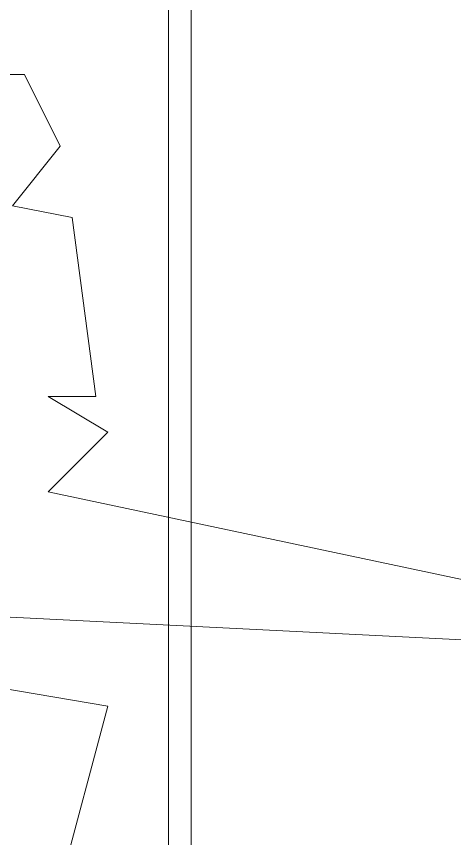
# Model space of a CAD drawing. Header units: millimetres. Extents: x 46079 to 131409, y 40831 to 60403.
# Drawn here: x 119426.2 to 119619.2, y 53995.6 to 54357.5 of the extents above; entities that cross this region are included whole.
import ezdxf

# ---------------------------------------------------------------- set-up
doc = ezdxf.new("R2010")
doc.units = ezdxf.units.MM
for name, color, linetype, lineweight in [('A-WALL', 113, 'Continuous', 18), ('G-IMPT', 8, 'Continuous', 18), ('L-PLNT-1', 253, 'Continuous', 18)]:
    doc.layers.add(name, color=color, linetype=linetype, lineweight=lineweight)

# ---------------------------------------------------------------- blocks, each defined once
blk = doc.blocks.new('CAY MAI VAN PHUC - CAY DUC SOC_dwg-2256080-TKCS_BỂ NƯỚC NGẦM - MẶT BẰNG NẮP BỂ')
at = {"layer": 'G-IMPT', "flags": 128}
blk.add_lwpolyline([(-359.57, 246.93), (-426.08, 246.93), (-446.03, 207.06), (-419.43, 173.84), (-452.68, 167.2), (-465.98, 67.53), (-439.38, 67.53), (-472.63, 47.6), (-439.38, 14.37), (-878.31, -78.65), (-80.26, -38.78), (-472.63, -105.23), (-446.03, -204.89), (-419.43, -198.25)], dxfattribs=at)
blk = doc.blocks.new('CAY MAI VAN PHUC - CAY BONG TRANG-2256527-TKCS_BỂ NƯỚC NGẦM - MẶT BẰNG NẮP BỂ')
at = {"extrusion": (0, 0, -1), "xscale": 0.7894736842105263, "yscale": 0.7894736842105263, "zscale": -0.7894736842105263, "rotation": 180}
blk.add_blockref('CAY MAI VAN PHUC - CAY DUC SOC_dwg-2256080-TKCS_BỂ NƯỚC NGẦM - MẶT BẰNG NẮP BỂ', (0, 0), dxfattribs=at)

msp = doc.modelspace()

# ---------------------------------------------------------------- linework, layer by layer
at = {"layer": 'A-WALL'}
for p, q in [((119493.27, 53311.94), (119493.27, 55286.31)), ((119503.27, 55276.31), (119503.27, 53311.94))]:
    msp.add_line(p, q, dxfattribs=at)

# ---------------------------------------------------------------- block references
at = {"layer": 'L-PLNT-1', "rotation": 180}
msp.add_blockref('CAY MAI VAN PHUC - CAY BONG TRANG-2256527-TKCS_BỂ NƯỚC NGẦM - MẶT BẰNG NẮP BỂ', (119093.35, 54136.94), dxfattribs=at)

doc.saveas('drawing.dxf')
